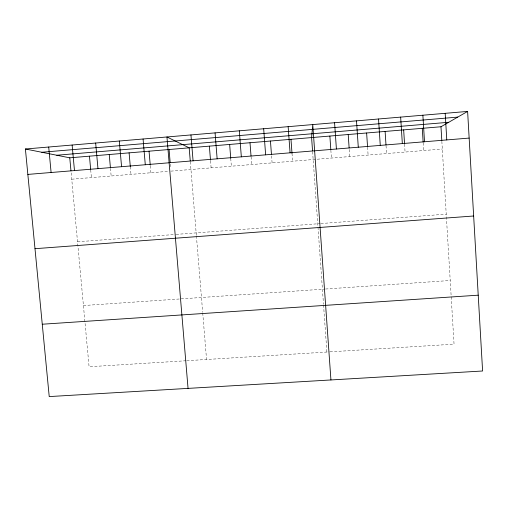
<?xml version="1.0" encoding="UTF-8"?>
<svg xmlns="http://www.w3.org/2000/svg" width="508" height="508" viewBox="0 0 508 508"><rect width="100%" height="100%" fill="white"/><g stroke="black" fill="none" stroke-linecap="round" stroke-linejoin="round"><path stroke-width="0.38" stroke-dasharray="2.54 1.91" d="M71.742 179.203L168.58 171.317M170.885 171.132L442.309 149.022M77.527 241.783L175.419 234.448M176.187 234.391L320.116 223.609M320.904 223.545L446.227 214.16M83.42 305.543L324.771 289.071M325.558 289.014L450.215 280.505M185.979 360.763L89.084 366.757L71.107 172.333M186.773 360.712L329.241 351.898M330.022 351.847L454.044 344.17L451.18 296.488M90.716 169.951L91.408 177.603M110.471 168.326L111.157 175.997M130.315 166.694L130.981 174.377M150.298 165.824L150.895 172.758M170.301 164.179L170.561 167.272M190.322 161.76L196.348 235.21M196.412 235.985L202.673 312.274M202.736 313.049L206.546 359.493M210.553 160.871L211.112 167.85M230.746 158.433L231.356 166.205M251.079 156.762L251.682 164.548M271.564 155.861L272.091 162.884M292.011 153.391L292.583 161.214M312.604 151.702L323.488 304.209M323.545 304.997L326.898 352.044M330.86 150.197L331.406 158.052M349.237 149.479L349.72 156.559M367.576 147.174L368.103 155.067M386.036 145.656L386.55 153.562M404.565 144.132L405.067 152.051M423.183 142.875L423.653 150.539M441.852 141.345L451.129 295.726"/><path stroke-width="0.76" d="M25.4 149.003L69.761 157.823L440.976 126.759L467.614 111.417L482.6 370.999L49.225 396.583L25.4 149.003L467.614 111.417M41.777 152.26L457.733 117.107M56.763 155.238L448.742 122.282M27.845 174.415L469.151 138.081M34.995 248.691L473.653 215.995M42.266 324.225L478.225 295.18M48.705 147.022L51.105 172.504M72.123 145.034L74.479 170.58M69.761 157.823L70.961 170.809M89.465 156.178L90.646 169.189M109.245 154.521L110.401 167.557M95.663 143.034L97.968 168.643M129.102 152.857L130.315 166.694M119.31 141.021L121.571 166.7M149.047 151.187L150.235 165.056M143.072 139.001L145.288 164.744M169.075 149.517L170.174 162.636M188.049 388.391L166.954 136.969L189.179 147.828L190.259 160.985M190.957 134.931L193.072 160.814M215.075 132.88L217.145 158.833M209.372 146.139L210.49 160.096M239.312 130.823L241.332 156.839M229.648 144.443L230.746 158.433M263.671 128.753L265.64 154.838M250.006 142.742L251.022 155.981M270.453 141.027L271.443 154.299M290.982 139.313L292.011 153.391M288.15 126.67L290.074 152.825M330.937 379.952L312.757 124.581L311.594 137.585L312.547 150.914M334.582 122.72L336.404 149.009M329.87 136.055L330.803 149.409M356.508 120.86L358.286 147.212M348.215 134.518L349.129 147.904M378.536 118.986L380.263 145.402M366.63 132.982L367.525 146.387M385.115 131.432L385.985 144.869M403.663 129.877L404.514 143.345M400.653 117.107L402.336 143.586M422.872 115.214L424.51 141.757M422.281 128.321L423.139 142.113M445.192 113.322L446.78 139.922M440.976 126.759L441.808 140.576"/></g></svg>
